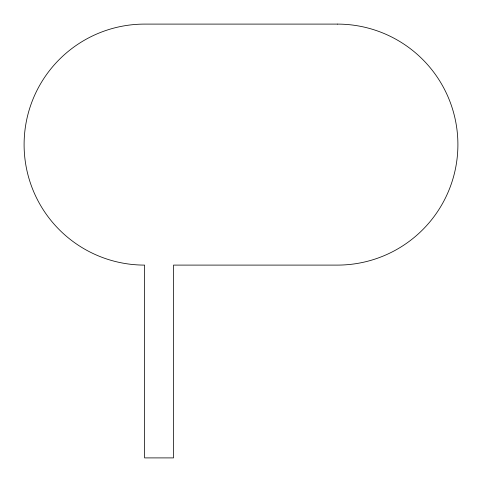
<?xml version="1.0" encoding="UTF-8"?>
<svg xmlns="http://www.w3.org/2000/svg" width="482" height="482" viewBox="0 0 482 482"><rect width="100%" height="100%" fill="white"/><g stroke="black" fill="none" stroke-linecap="round" stroke-linejoin="round"><path stroke-width="0.72" d="M337.4 24.1L144.6 24.1A120.5 120.5 0 0 0 24.1 144.6A120.5 120.5 0 0 0 144.6 265.1L144.6 457.9L173.52 457.9L173.52 265.1L337.4 265.1A120.5 120.5 0 0 0 457.9 144.6A120.5 120.5 0 0 0 337.4 24.1"/></g></svg>
